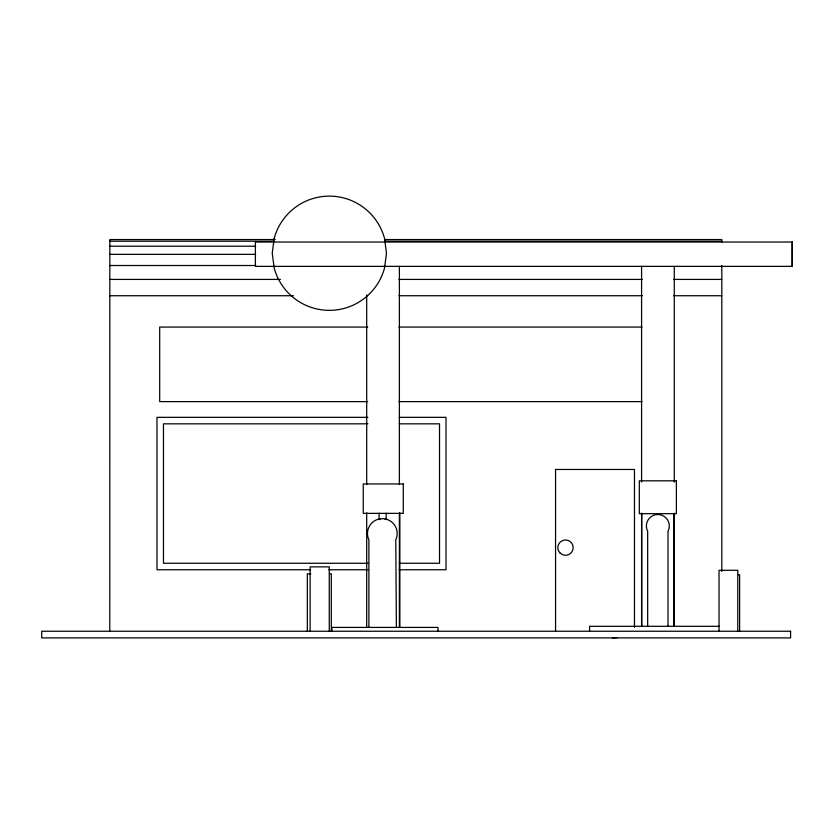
<?xml version="1.0" encoding="UTF-8"?>
<svg xmlns="http://www.w3.org/2000/svg" width="834" height="834" viewBox="0 0 834 834"><rect width="100%" height="100%" fill="white"/><g stroke="black" fill="none" stroke-linecap="round" stroke-linejoin="round"><path stroke-width="1.25" d="M612.333 637.895L617.483 637.583M275.199 239.556L109.838 239.556L109.786 631.515M384.578 239.556L721.806 239.556L721.806 242.037M109.838 241.224L273.896 241.224M384.578 241.224L721.806 241.224M109.838 246.197L255.673 246.197M109.838 254.349L255.673 254.349M109.838 265.514L255.673 265.514M109.838 279.411L280.412 279.411M398.892 279.411L642.378 279.411M673.632 279.411L721.806 279.411M109.838 295.736L293.432 295.736M398.892 295.736L642.378 295.736M673.632 295.736L721.806 295.736M367.7 327.074L159.69 327.074L159.69 401.634L367.7 401.634M398.902 327.074L642.003 327.074M398.902 401.634L642.003 401.634M367.909 417.334L156.98 417.334L156.98 569.758L310.613 569.758M399.152 417.334L446.023 417.334L446.023 569.758L399.152 569.758M367.909 423.828L163.474 423.828L163.474 563.263L367.909 563.263M399.163 423.828L439.528 423.828L439.528 563.263L399.163 563.263M380.137 519.478L379.105 519.478L379.105 513.191M385.12 519.478L386.163 519.478L386.163 513.191M328.846 569.758L367.909 569.758M310.832 573.813L307.329 573.813L307.329 631.244M329.701 573.813L331.307 573.813L331.307 631.244M738.476 574.824L739.622 574.824L739.622 631.244M719.356 626.303L589.586 626.303L589.586 631.244M792.102 242.037L792.102 266.369M737.777 631.244L737.777 570.289L719.033 570.289L719.033 631.244M721.806 265.514L721.806 571.426M674.279 266.369L674.279 482.073M674.279 513.254L674.279 626.303M673.966 513.546L673.966 626.303M668.024 626.303L668.024 531.248A11.457 11.457 0 0 0 657.838 514.515A11.457 11.457 0 0 0 647.664 531.248L647.664 626.303M641.721 513.296L641.721 626.303M641.586 266.369L641.586 482.073M641.586 513.254L641.586 626.303M634.476 627.366L634.476 469.469L555.559 469.469L555.559 631.244M437.986 631.244L437.986 627.418L331.89 627.418L331.89 631.244M399.851 512.816L399.851 627.418M399.392 266.369L399.392 484.554M399.392 513.129L399.392 627.418M396.39 627.418L395.785 539.838A14.856 14.856 0 0 0 382.337 518.654A14.856 14.856 0 0 0 368.889 539.838L368.889 627.418M366.699 294.944L366.699 484.554M366.699 512.816L366.699 627.418M329.274 631.244L329.274 566.859L310.123 566.859L310.123 631.244M274.178 238.451L272.228 253.234L274.178 268.016A57.129 57.129 0 0 0 384.537 268.016L386.486 253.234L384.537 238.451A57.129 57.129 0 0 0 274.178 238.451M792.3 242.037L255.392 242.037L255.392 266.369L792.3 266.369L792.3 242.037M676.384 480.822L639.303 480.822L639.303 513.671L676.384 513.671L676.384 480.822M403.291 483.949L363.259 483.949L363.259 513.369L403.291 513.369L403.291 483.949M790.59 631.244L41.7 631.244L41.7 637.895L790.59 637.895L790.59 631.244M560.104 553.046A7.652 7.652 0 0 0 572.906 549.616A7.652 7.652 0 0 0 563.534 540.234A7.652 7.652 0 0 0 560.104 553.046"/></g></svg>
